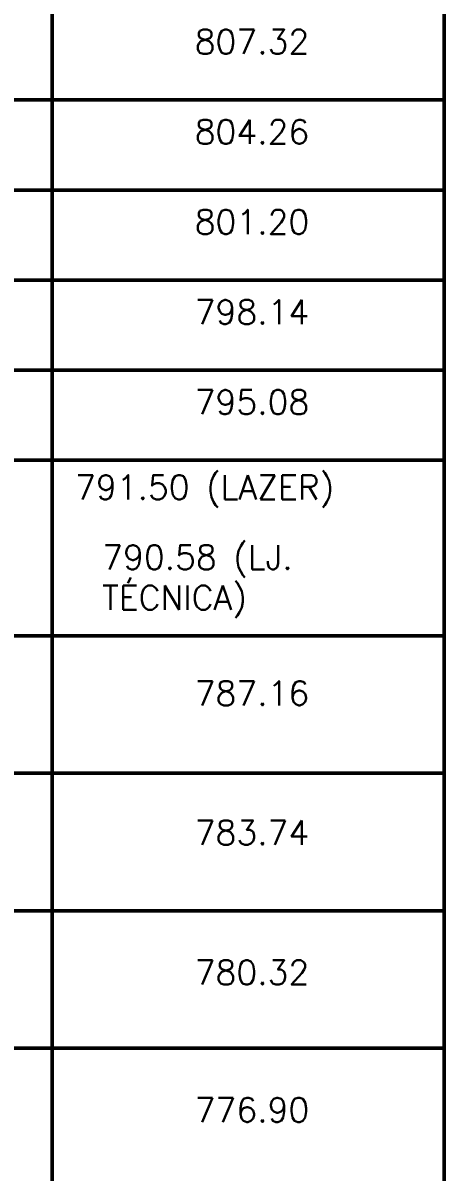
# Model space of a CAD drawing. Header units: millimetres. Extents: x -2404 to 6316, y -1750 to 2455.
# Drawn here: x 5201.8 to 5340.5, y -1401.9 to -1023.2 of the extents above; entities that cross this region are included whole.
import ezdxf

# ---------------------------------------------------------------- set-up
doc = ezdxf.new("R2010")
doc.units = ezdxf.units.MM
doc.header["$LTSCALE"] = 50
doc.layers.add('ARQ-DET', color=1, linetype='Continuous', lineweight=9)
doc.layers.add('F-AUX', color=2, linetype='Continuous')
doc.styles.add('ROMANS', font='romans.shx')

# ---------------------------------------------------------------- blocks, each defined once
blk = doc.blocks.new('A$C037E4E7A')
at = {"layer": 'ARQ-DET', "lineweight": 50}
for p, q in [((285.3, 1086.05), (285.3, 0)), ((156.25, 1044.28), (156.25, 0)), ((0, 601.56), (285.3, 601.56)), ((0, 571.88), (285.3, 571.88)), ((0, 542.19), (285.3, 542.19)), ((0, 512.5), (285.3, 512.5)), ((0, 482.81), (285.3, 482.81)), ((0, 425), (285.3, 425)), ((0, 379.69), (285.3, 379.69)), ((0, 334.38), (285.3, 334.38)), ((0, 289.06), (285.3, 289.06))]:
    blk.add_line(p, q, dxfattribs=at)
at = {"layer": 'F-AUX', "char_height": 8, "attachment_point": 1, "style": 'ROMANS'}
for s, insert, width in [('807.32', (203.18, 624.74), 44.0928), ('804.26', (203.18, 595.05), 44.0928), ('801.20', (203.18, 565.36), 44.0928), ('798.14', (203.18, 535.68), 44.0928), ('795.08', (203.18, 505.99), 44.0928), ('791.50 (LAZER)', (163.78, 477.92), 196.1671), ('790.58 (LJ. TÉCNICA)', (172.72, 454.87), 92.1853), ('787.16', (203.18, 410.02), 44.0928), ('783.74', (203.18, 364.12), 44.0928), ('780.32', (203.18, 318.03), 44.0928), ('776.90 ', (203.18, 272.72), 48.1013)]:
    blk.add_mtext(s, dxfattribs=dict(at, insert=insert, width=width))

msp = doc.modelspace()

# ---------------------------------------------------------------- block references
msp.add_blockref('A$C037E4E7A', (5055.22, -1650.135))

doc.saveas('drawing.dxf')
